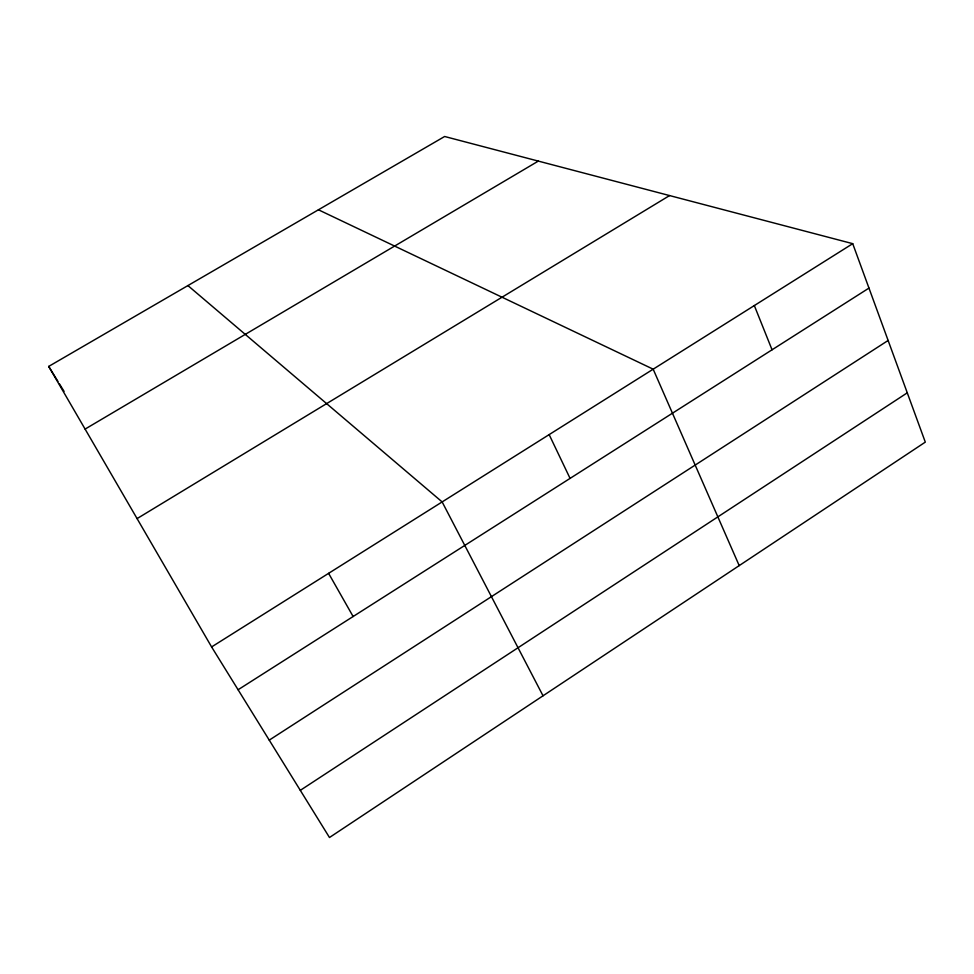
<?xml version="1.0" encoding="UTF-8"?>
<svg xmlns="http://www.w3.org/2000/svg" width="974" height="974" viewBox="0 0 974 974"><rect width="100%" height="100%" fill="white"/><g stroke="black" fill="none" stroke-linecap="round" stroke-linejoin="round"><path stroke-width="1.46" d="M300.309 790.34L907.269 392.826M269.25 740.13L888.13 340.474M238.094 689.75L868.966 288.097M211.602 646.931L852.725 243.67L925.3 442.123L329.48 837.506L211.602 646.931L48.7 366.419L444.643 136.494L852.725 243.67M137.078 518.606L669.576 195.567M85.091 429.096L538.318 161.1M318.425 209.787L653.177 369.183L739.205 565.614M187.909 285.577L442.135 501.914L543.029 695.789M48.7 366.419L57.904 381.37M59.438 383.866L64.041 391.353M328.603 573.333L353.124 616.518M549.153 434.611L570.07 478.392M754.326 305.556L772.053 349.8"/></g></svg>
